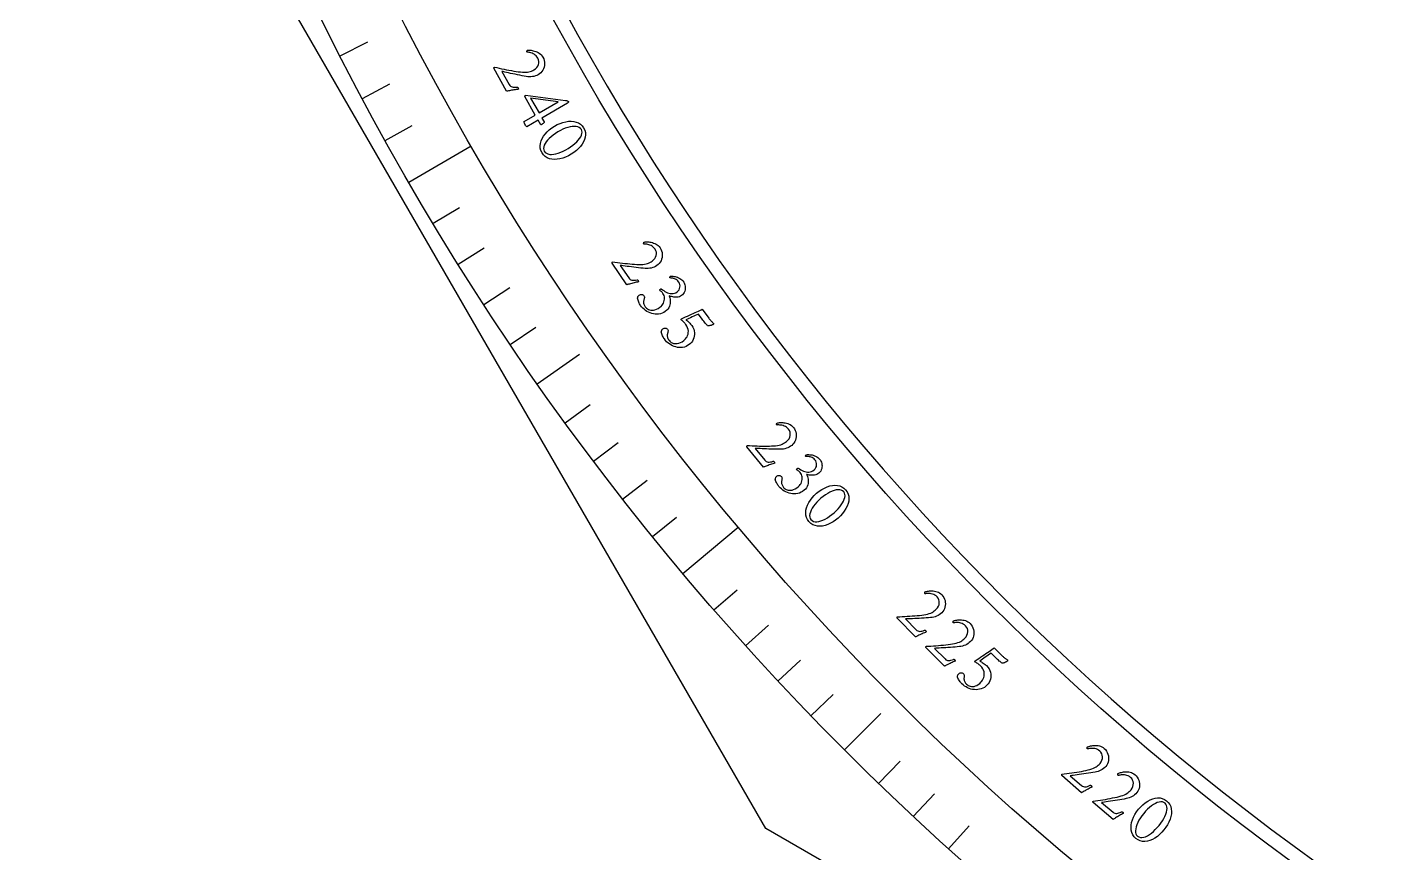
# Model space of a CAD drawing. Header units: millimetres. Extents: x -105 to 105, y -105 to 128.
# Drawn here: x -105 to -52.7, y -77.8 to -46.3 of the extents above; entities that cross this region are included whole.
import ezdxf

# ---------------------------------------------------------------- set-up
doc = ezdxf.new("R2010")
doc.units = ezdxf.units.MM
for name, color, linetype in [('CUT_INNER', 6, 'Continuous'), ('CUT_OUTER', 1, 'Continuous'), ('ENGRAVE', 7, 'Continuous'), ('ENGRAVE_FINE', 8, 'Continuous'), ('TEXT', 5, 'Continuous')]:
    doc.layers.add(name, color=color, linetype=linetype)

msp = doc.modelspace()

# ---------------------------------------------------------------- linework, layer by layer
at = {"layer": 'CUT_INNER'}
msp.add_arc((0, 0), 96.075, 98.085938, 87.539062, dxfattribs=at)
at = {"layer": 'CUT_OUTER'}
msp.add_lwpolyline([(30.8079, 103.6071), (32.4928, 102.4838), (76.8653, 76.8653), (105, 28.1347), (105, -28.1347), (76.8653, -76.8653), (28.1347, -105), (-28.1347, -105), (-76.8653, -76.8653), (-105, -28.1347), (-105, 28.1347), (-76.8653, 76.8653), (-32.6892, 102.3704), (-32.4055, 102.6778), (-32.4029, 102.6804), (-32.3998, 102.6824), (-30.8138, 103.6069)], dxfattribs=at)
at = {"layer": 'ENGRAVE'}
for points in [[(-90.4689, -52.2322), (-88.0883, -50.8578)], [(-85.5723, -59.9184), (-83.9639, -58.7922)], [(-80.0244, -67.1485), (-77.9187, -65.3815)], [(-73.8676, -73.8676), (-72.4792, -72.4792)]]:
    msp.add_lwpolyline(points, dxfattribs=at)
for radius in [104.4645, 101.7156, 96.6105]:
    msp.add_circle((0, 0), radius, dxfattribs=at)
at = {"layer": 'ENGRAVE_FINE'}
for points in [[(-93.0786, -47.4259), (-92.0289, -46.891)], [(-92.2367, -49.0431), (-91.1965, -48.49)], [(-91.3667, -50.6454), (-90.3363, -50.0742)], [(-89.5436, -53.8032), (-88.5337, -53.1964)], [(-88.5909, -55.3578), (-87.5918, -54.7335)], [(-87.6113, -56.8954), (-86.6233, -56.2538)], [(-86.605, -58.4158), (-85.6283, -57.757)], [(-84.5136, -61.4027), (-83.5605, -60.7102)], [(-83.4291, -62.8683), (-82.4882, -62.1593)], [(-82.3191, -64.3148), (-81.3908, -63.5895)], [(-81.1842, -65.7416), (-80.2686, -65.0002)], [(-78.8404, -68.5349), (-77.9512, -67.762)], [(-77.6323, -69.9004), (-76.7568, -69.1121)], [(-76.4005, -71.2446), (-75.5389, -70.4412)], [(-75.1455, -72.5671), (-74.298, -71.7488)], [(-72.5671, -75.1455), (-71.7488, -74.298)], [(-71.2446, -76.4005), (-70.4412, -75.5389)], [(-69.9004, -77.6323), (-69.1121, -76.7568)]]:
    msp.add_lwpolyline(points, dxfattribs=at)
at = {"layer": 'TEXT'}
for points in [[(-86.2918, -48.6969), (-86.3309, -48.7019), (-86.3722, -48.7076), (-86.4158, -48.7142), (-86.4616, -48.7217), (-86.5077, -48.7295), (-86.5519, -48.7371), (-86.5944, -48.7445), (-86.6351, -48.7518), (-86.6716, -48.7583), (-86.7016, -48.7638), (-86.7251, -48.7681), (-86.742, -48.7713), (-87.2268, -47.8989), (-87.226, -47.8933), (-87.2245, -47.8871), (-87.2223, -47.8803), (-87.2193, -47.8729), (-87.2159, -47.8658), (-87.2124, -47.8602), (-87.2088, -47.856), (-87.205, -47.8532), (-87.1158, -47.8737), (-87.0251, -47.894), (-86.9327, -47.9142), (-86.8386, -47.9342), (-86.7443, -47.9535), (-86.651, -47.9716), (-86.5588, -47.9885), (-86.4676, -48.0042), (-86.3791, -48.0182), (-86.2953, -48.0301), (-86.2159, -48.0397), (-86.1411, -48.0473), (-86.067, -48.0517), (-86.0003, -48.0511), (-85.9409, -48.0457), (-85.8888, -48.0353), (-85.8408, -48.0208), (-85.7933, -48.0031), (-85.7463, -47.9822), (-85.6999, -47.958), (-85.6411, -47.9187), (-85.5928, -47.8727), (-85.5551, -47.8198), (-85.5279, -47.7601), (-85.5128, -47.6975), (-85.5115, -47.6358), (-85.524, -47.5749), (-85.5502, -47.5149), (-85.5795, -47.4685), (-85.6125, -47.4282), (-85.6492, -47.3942), (-85.6896, -47.3663), (-85.7313, -47.3435), (-85.7721, -47.3247), (-85.8119, -47.3099), (-85.8507, -47.2992), (-85.8864, -47.2914), (-85.9168, -47.2857), (-85.9419, -47.2821), (-85.9616, -47.2805), (-85.9648, -47.2722), (-85.966, -47.2626), (-85.9652, -47.2516), (-85.9624, -47.2394), (-85.9586, -47.2279), (-85.9548, -47.219), (-85.9509, -47.2129), (-85.9471, -47.2094), (-85.9304, -47.2074), (-85.908, -47.2066), (-85.8796, -47.2069), (-85.8455, -47.2083), (-85.8071, -47.2118), (-85.7663, -47.2182), (-85.7229, -47.2276), (-85.6771, -47.24), (-85.6306, -47.2556), (-85.5849, -47.2749), (-85.5402, -47.2977), (-85.4965, -47.3241), (-85.4551, -47.355), (-85.4178, -47.3912), (-85.3844, -47.4326), (-85.3549, -47.4793), (-85.3263, -47.5396), (-85.3067, -47.6014), (-85.2961, -47.6646), (-85.2944, -47.7294), (-85.3008, -47.7937), (-85.3144, -47.8553), (-85.335, -47.9144), (-85.3628, -47.9708), (-85.3969, -48.0228), (-85.4366, -48.0686), (-85.482, -48.1082), (-85.5329, -48.1415), (-85.5872, -48.169), (-85.6425, -48.1907), (-85.699, -48.2068), (-85.7565, -48.2172), (-85.8148, -48.2225), (-85.8735, -48.2234), (-85.9325, -48.2199), (-85.9919, -48.2119), (-86.0715, -48.1979), (-86.1543, -48.1825), (-86.2402, -48.1656), (-86.3292, -48.1471), (-86.4184, -48.1281), (-86.5049, -48.1093), (-86.5886, -48.0909), (-86.6697, -48.0727), (-86.7454, -48.0556), (-86.8131, -48.0403), (-86.8729, -48.0269), (-86.9247, -48.0153), (-86.6468, -48.5149), (-86.6239, -48.5488), (-86.597, -48.5761), (-86.566, -48.5966), (-86.531, -48.6104), (-86.4911, -48.6187), (-86.4454, -48.6226), (-86.3939, -48.6222), (-86.3366, -48.6175), (-86.3278, -48.6174), (-86.3197, -48.6206), (-86.3122, -48.6272), (-86.3054, -48.637), (-86.3032, -48.6417), (-86.3009, -48.648), (-86.2985, -48.656), (-86.2961, -48.6655), (-86.2939, -48.6753), (-86.2925, -48.6838), (-86.2918, -48.691), (-86.2918, -48.6969)], [(-84.392, -49.1588), (-84.3876, -49.1687), (-84.3858, -49.1782), (-84.3868, -49.1875), (-84.3905, -49.1965), (-84.3959, -49.2047), (-84.4019, -49.2119), (-84.4085, -49.218), (-84.4158, -49.223), (-85.3925, -49.7925), (-85.3067, -49.9394), (-85.305, -49.9467), (-85.3072, -49.9558), (-85.3135, -49.9669), (-85.3238, -49.98), (-85.337, -49.9937), (-85.3522, -50.0069), (-85.3695, -50.0195), (-85.3888, -50.0317), (-85.402, -50.0388), (-85.4139, -50.0439), (-85.4245, -50.0469), (-85.4338, -50.0478), (-85.5346, -49.8753), (-85.9684, -50.1283), (-85.9694, -50.1275), (-85.9724, -50.125), (-85.9774, -50.121), (-85.9844, -50.1154), (-85.9941, -50.1051), (-86.0072, -50.0872), (-86.0236, -50.0617), (-86.0435, -50.0285), (-86.0649, -49.9886), (-86.0773, -49.9585), (-86.0807, -49.938), (-86.0751, -49.9273), (-85.6483, -49.6798), (-86.0508, -48.9792), (-86.05, -48.9708), (-86.0479, -48.9628), (-86.0446, -48.9551), (-86.04, -48.9477), (-86.0348, -48.9411), (-86.0297, -48.9355), (-86.0245, -48.931), (-86.0194, -48.9276), (-84.4978, -49.1231), (-84.4856, -49.1252), (-84.4716, -49.1279), (-84.4557, -49.1313), (-84.438, -49.1353), (-84.4212, -49.1399), (-84.4079, -49.1454), (-84.3982, -49.1517), (-84.392, -49.1588)], [(-84.7795, -49.1758), (-85.8265, -49.0406), (-85.506, -49.5972)], [(-83.8072, -50.1665), (-83.7646, -50.253), (-83.7394, -50.3409), (-83.7317, -50.4302), (-83.7414, -50.5211), (-83.7665, -50.6119), (-83.8047, -50.701), (-83.8562, -50.7884), (-83.9208, -50.8742), (-83.9965, -50.9566), (-84.0811, -51.034), (-84.1744, -51.1064), (-84.2767, -51.1737), (-84.3836, -51.2333), (-84.4911, -51.2825), (-84.5991, -51.3212), (-84.7076, -51.3494), (-84.8142, -51.3662), (-84.9163, -51.3705), (-85.0139, -51.3623), (-85.107, -51.3415), (-85.193, -51.3071), (-85.2692, -51.2579), (-85.3356, -51.1939), (-85.3921, -51.1152), (-85.4336, -51.0303), (-85.4578, -50.9429), (-85.4649, -50.8531), (-85.4547, -50.7608), (-85.4294, -50.6683), (-85.3909, -50.5777), (-85.3392, -50.4891), (-85.2745, -50.4024), (-85.1986, -50.3196), (-85.1137, -50.2423), (-85.0198, -50.1705), (-84.9168, -50.1044), (-84.8091, -50.0461), (-84.7011, -49.9983), (-84.5927, -49.9607), (-84.4839, -49.9335), (-84.3774, -49.9176), (-84.2757, -49.9142), (-84.1787, -49.9232), (-84.0865, -49.9447), (-84.0017, -49.9793), (-83.9269, -50.0277), (-83.8621, -50.0901), (-83.8072, -50.1665)], [(-83.8905, -50.2332), (-83.9259, -50.1875), (-83.9709, -50.1524), (-84.0256, -50.1279), (-84.09, -50.114), (-84.162, -50.1098), (-84.2395, -50.1147), (-84.3226, -50.1284), (-84.4113, -50.1512), (-84.5035, -50.1822), (-84.5971, -50.2208), (-84.6921, -50.267), (-84.7886, -50.3209), (-84.8811, -50.3792), (-84.9667, -50.4402), (-85.0453, -50.5039), (-85.1169, -50.5704), (-85.18, -50.6377), (-85.2328, -50.7038), (-85.2753, -50.7689), (-85.3076, -50.8328), (-85.328, -50.8939), (-85.3348, -50.9507), (-85.3279, -51.0029), (-85.3075, -51.0507), (-85.2694, -51.1004), (-85.2219, -51.1379), (-85.1649, -51.1632), (-85.0985, -51.1764), (-85.0247, -51.1787), (-84.9455, -51.1715), (-84.8609, -51.1547), (-84.7709, -51.1284), (-84.6778, -51.0941), (-84.584, -51.053), (-84.4896, -51.0053), (-84.3944, -50.9509), (-84.3015, -50.8915), (-84.2164, -50.8302), (-84.1391, -50.7671), (-84.0695, -50.702), (-84.0089, -50.6366), (-83.9584, -50.5722), (-83.9179, -50.5088), (-83.8875, -50.4464), (-83.8687, -50.3867), (-83.8629, -50.3313), (-83.8702, -50.2801), (-83.8905, -50.2332)], [(-81.7193, -56.0324), (-81.7577, -56.0408), (-81.7984, -56.0501), (-81.8412, -56.0605), (-81.8862, -56.0719), (-81.9314, -56.0837), (-81.9749, -56.0951), (-82.0165, -56.1062), (-82.0564, -56.117), (-82.0922, -56.1267), (-82.1216, -56.1348), (-82.1447, -56.1411), (-82.1613, -56.1458), (-82.7202, -55.3189), (-82.7199, -55.3133), (-82.719, -55.307), (-82.7173, -55.3), (-82.715, -55.2924), (-82.7123, -55.2851), (-82.7093, -55.2792), (-82.706, -55.2747), (-82.7025, -55.2715), (-82.6119, -55.2842), (-82.5197, -55.2965), (-82.4259, -55.3085), (-82.3304, -55.3203), (-82.2348, -55.3313), (-82.1403, -55.3412), (-82.0469, -55.35), (-81.9547, -55.3577), (-81.8654, -55.3639), (-81.7808, -55.3684), (-81.7009, -55.3712), (-81.6257, -55.3721), (-81.5515, -55.3701), (-81.4851, -55.3637), (-81.4264, -55.3531), (-81.3755, -55.3382), (-81.3288, -55.3196), (-81.283, -55.2978), (-81.2381, -55.2729), (-81.194, -55.2447), (-81.1388, -55.2005), (-81.0948, -55.1504), (-81.0618, -55.0944), (-81.0399, -55.0327), (-81.0303, -54.969), (-81.0344, -54.9074), (-81.0521, -54.8478), (-81.0835, -54.7902), (-81.1167, -54.7466), (-81.1531, -54.7094), (-81.1926, -54.6786), (-81.2353, -54.6544), (-81.2789, -54.6353), (-81.3211, -54.6202), (-81.362, -54.6089), (-81.4017, -54.6016), (-81.4379, -54.597), (-81.4686, -54.5939), (-81.4939, -54.5925), (-81.5137, -54.5926), (-81.5176, -54.5846), (-81.5197, -54.5751), (-81.5198, -54.5642), (-81.5181, -54.5518), (-81.5153, -54.5399), (-81.5123, -54.5308), (-81.509, -54.5243), (-81.5054, -54.5205), (-81.4891, -54.5171), (-81.4667, -54.5143), (-81.4385, -54.5122), (-81.4043, -54.5106), (-81.3658, -54.5107), (-81.3246, -54.5136), (-81.2806, -54.5192), (-81.2339, -54.5275), (-81.1861, -54.539), (-81.139, -54.5542), (-81.0925, -54.5731), (-81.0466, -54.5956), (-81.0027, -54.6227), (-80.9623, -54.6555), (-80.9254, -54.6938), (-80.892, -54.7378), (-80.8583, -54.7954), (-80.8334, -54.8552), (-80.8172, -54.9173), (-80.81, -54.9817), (-80.8107, -55.0463), (-80.8188, -55.1089), (-80.8343, -55.1695), (-80.857, -55.2281), (-80.8865, -55.2829), (-80.9221, -55.332), (-80.9638, -55.3754), (-81.0116, -55.413), (-81.0633, -55.4451), (-81.1166, -55.4716), (-81.1714, -55.4925), (-81.2278, -55.5079), (-81.2854, -55.5183), (-81.3437, -55.5243), (-81.4028, -55.5259), (-81.4627, -55.5231), (-81.5433, -55.5162), (-81.6271, -55.508), (-81.7141, -55.4986), (-81.8044, -55.488), (-81.8949, -55.4768), (-81.9827, -55.4657), (-82.0678, -55.4546), (-82.1501, -55.4435), (-82.227, -55.4331), (-82.2958, -55.4238), (-82.3565, -55.4156), (-82.4091, -55.4086), (-82.0887, -55.8821), (-82.063, -55.9139), (-82.0338, -55.9386), (-82.0011, -55.9564), (-81.965, -55.9671), (-81.9245, -55.9718), (-81.8787, -55.9718), (-81.8274, -55.9669), (-81.7708, -55.9572), (-81.762, -55.9564), (-81.7536, -55.9589), (-81.7456, -55.9647), (-81.738, -55.974), (-81.7354, -55.9784), (-81.7325, -55.9845), (-81.7295, -55.9922), (-81.7262, -56.0015), (-81.7232, -56.0111), (-81.7211, -56.0194), (-81.7197, -56.0265), (-81.7193, -56.0324)], [(-79.993, -56.0435), (-79.9738, -56.0755), (-79.958, -56.1119), (-79.9455, -56.1529), (-79.9362, -56.1985), (-79.9315, -56.2465), (-79.9326, -56.2948), (-79.9395, -56.3435), (-79.9523, -56.3925), (-79.9719, -56.4398), (-79.9996, -56.4833), (-80.0354, -56.5229), (-80.0794, -56.5587), (-80.1174, -56.5821), (-80.1572, -56.5999), (-80.1988, -56.612), (-80.2421, -56.6184), (-80.2859, -56.6203), (-80.3289, -56.6189), (-80.371, -56.6143), (-80.4123, -56.6063), (-80.4515, -56.5965), (-80.4874, -56.5864), (-80.5199, -56.5759), (-80.549, -56.565), (-80.5322, -56.6041), (-80.5189, -56.6474), (-80.5093, -56.6952), (-80.5034, -56.7473), (-80.5024, -56.8017), (-80.5078, -56.8563), (-80.5194, -56.9113), (-80.5374, -56.9664), (-80.5631, -57.0199), (-80.5978, -57.0697), (-80.6417, -57.1159), (-80.6946, -57.1585), (-80.7554, -57.1967), (-80.8179, -57.2265), (-80.8821, -57.2477), (-80.9481, -57.2605), (-81.0146, -57.2656), (-81.0805, -57.264), (-81.1457, -57.2555), (-81.2104, -57.2402), (-81.2736, -57.2188), (-81.3346, -57.192), (-81.3933, -57.1596), (-81.4498, -57.1219), (-81.5031, -57.0794), (-81.5522, -57.0332), (-81.5973, -56.9832), (-81.6382, -56.9293), (-81.6544, -56.9043), (-81.671, -56.8752), (-81.6879, -56.8421), (-81.7051, -56.805), (-81.7209, -56.766), (-81.7336, -56.7273), (-81.7431, -56.6889), (-81.7496, -56.6508), (-81.7485, -56.642), (-81.7459, -56.6303), (-81.7417, -56.6157), (-81.7359, -56.5983), (-81.7284, -56.5805), (-81.7188, -56.5649), (-81.7073, -56.5516), (-81.6938, -56.5404), (-81.6684, -56.5256), (-81.6427, -56.5163), (-81.6168, -56.5123), (-81.5908, -56.5139), (-81.5662, -56.52), (-81.5448, -56.5299), (-81.5266, -56.5436), (-81.5116, -56.5611), (-81.498, -56.5856), (-81.4909, -56.6108), (-81.4902, -56.6367), (-81.496, -56.6632), (-81.5045, -56.6899), (-81.5117, -56.7159), (-81.5178, -56.7413), (-81.5228, -56.7662), (-81.526, -56.7948), (-81.5255, -56.8233), (-81.5212, -56.8517), (-81.5133, -56.88), (-81.5027, -56.9075), (-81.4905, -56.9338), (-81.4768, -56.9587), (-81.4615, -56.9823), (-81.4373, -57.0123), (-81.4086, -57.0393), (-81.3754, -57.0635), (-81.3378, -57.0847), (-81.2959, -57.1011), (-81.2502, -57.111), (-81.2006, -57.1143), (-81.147, -57.1109), (-81.0901, -57.0992), (-81.0302, -57.0773), (-80.9674, -57.0451), (-80.9017, -57.0029), (-80.857, -56.9673), (-80.819, -56.9284), (-80.7876, -56.8862), (-80.7628, -56.8405), (-80.7443, -56.7929), (-80.7318, -56.7448), (-80.7252, -56.6963), (-80.7246, -56.6472), (-80.7299, -56.5993), (-80.7414, -56.5541), (-80.7591, -56.5116), (-80.7828, -56.4719), (-80.797, -56.4532), (-80.8128, -56.4353), (-80.8302, -56.4184), (-80.8493, -56.4024), (-80.8679, -56.3876), (-80.884, -56.3744), (-80.8976, -56.3629), (-80.9088, -56.3529), (-80.9031, -56.3396), (-80.8952, -56.3274), (-80.8852, -56.3165), (-80.873, -56.3066), (-80.865, -56.3015), (-80.8577, -56.2978), (-80.8513, -56.2955), (-80.8456, -56.2947), (-80.8012, -56.3323), (-80.755, -56.3669), (-80.7068, -56.3983), (-80.6568, -56.4266), (-80.6057, -56.4502), (-80.5542, -56.4675), (-80.5025, -56.4785), (-80.4503, -56.4833), (-80.3983, -56.4802), (-80.3467, -56.4679), (-80.2956, -56.4464), (-80.2449, -56.4155), (-80.2029, -56.3799), (-80.1703, -56.3391), (-80.1473, -56.2929), (-80.1339, -56.2416), (-80.1306, -56.188), (-80.1382, -56.1356), (-80.1568, -56.0841), (-80.1863, -56.0336), (-80.2134, -55.9995), (-80.2432, -55.9707), (-80.2757, -55.9474), (-80.3109, -55.9294), (-80.3466, -55.9157), (-80.3807, -55.905), (-80.413, -55.8973), (-80.4438, -55.8927), (-80.471, -55.8896), (-80.4931, -55.8867), (-80.5099, -55.8838), (-80.5215, -55.8811), (-80.5237, -55.8756), (-80.5239, -55.8687), (-80.5219, -55.8602), (-80.5179, -55.8503), (-80.5123, -55.8403), (-80.5059, -55.8314), (-80.4987, -55.8238), (-80.4907, -55.8173), (-80.4499, -55.8174), (-80.4077, -55.8203), (-80.3643, -55.8261), (-80.3196, -55.8347), (-80.2745, -55.8465), (-80.2299, -55.862), (-80.1859, -55.8811), (-80.1425, -55.904), (-80.1008, -55.9312), (-80.0619, -55.9635), (-80.026, -56.001), (-79.993, -56.0435)], [(-79.6869, -57.6932), (-79.643, -57.7619), (-79.6104, -57.8311), (-79.5893, -57.9007), (-79.5796, -57.9708), (-79.5796, -58.0398), (-79.5876, -58.1063), (-79.6034, -58.1703), (-79.6273, -58.2318), (-79.6578, -58.2891), (-79.6938, -58.3404), (-79.7353, -58.3858), (-79.7823, -58.4252), (-79.8425, -58.4643), (-79.9045, -58.4951), (-79.9684, -58.5173), (-80.0341, -58.5311), (-80.1005, -58.5373), (-80.1664, -58.5367), (-80.2318, -58.5293), (-80.2967, -58.515), (-80.3603, -58.4946), (-80.4217, -58.4687), (-80.4809, -58.4373), (-80.538, -58.4004), (-80.5919, -58.3589), (-80.6418, -58.3134), (-80.6876, -58.2641), (-80.7294, -58.2109), (-80.746, -58.1861), (-80.763, -58.1573), (-80.7804, -58.1245), (-80.7982, -58.0876), (-80.8147, -58.0489), (-80.8279, -58.0104), (-80.8381, -57.9722), (-80.8451, -57.9342), (-80.8442, -57.9254), (-80.8418, -57.9136), (-80.8378, -57.899), (-80.8323, -57.8814), (-80.825, -57.8635), (-80.8158, -57.8478), (-80.8045, -57.8343), (-80.7911, -57.8229), (-80.7659, -57.8077), (-80.7404, -57.798), (-80.7146, -57.7936), (-80.6885, -57.7948), (-80.6638, -57.8005), (-80.6423, -57.8101), (-80.6239, -57.8235), (-80.6086, -57.8407), (-80.5946, -57.865), (-80.5871, -57.8901), (-80.5861, -57.916), (-80.5914, -57.9426), (-80.5995, -57.9694), (-80.6063, -57.9955), (-80.612, -58.021), (-80.6166, -58.046), (-80.6193, -58.0747), (-80.6184, -58.1031), (-80.6137, -58.1315), (-80.6053, -58.1596), (-80.5942, -58.187), (-80.5816, -58.213), (-80.5675, -58.2377), (-80.5518, -58.2611), (-80.5272, -58.2907), (-80.498, -58.3173), (-80.4645, -58.3409), (-80.4265, -58.3615), (-80.3844, -58.3773), (-80.3386, -58.3864), (-80.2889, -58.3889), (-80.2354, -58.3847), (-80.1787, -58.3721), (-80.1191, -58.3492), (-80.0569, -58.3161), (-79.9918, -58.2728), (-79.9563, -58.2434), (-79.9234, -58.2089), (-79.8931, -58.1693), (-79.8654, -58.1246), (-79.8425, -58.0756), (-79.8265, -58.0233), (-79.8174, -57.9678), (-79.8152, -57.9089), (-79.8225, -57.8475), (-79.8416, -57.7844), (-79.8725, -57.7195), (-79.9153, -57.6528), (-79.9309, -57.6327), (-79.9501, -57.6103), (-79.973, -57.5855), (-79.9996, -57.5585), (-80.0266, -57.5327), (-80.0509, -57.5116), (-80.0724, -57.4954), (-80.0912, -57.4839), (-80.093, -57.4799), (-80.0934, -57.4751), (-80.0923, -57.4695), (-80.0898, -57.4631), (-80.0862, -57.4566), (-80.082, -57.4507), (-80.077, -57.4455), (-80.0714, -57.4409), (-79.9964, -57.4069), (-79.9215, -57.3728), (-79.8465, -57.3388), (-79.7715, -57.3047), (-79.6979, -57.2712), (-79.6268, -57.2388), (-79.5583, -57.2075), (-79.4923, -57.1774), (-79.4307, -57.1491), (-79.3753, -57.1232), (-79.3261, -57.0997), (-79.283, -57.0787), (-79.0384, -57.4169), (-79.021, -57.4403), (-79.0027, -57.4635), (-78.9836, -57.4866), (-78.9637, -57.5096), (-78.9441, -57.5313), (-78.9258, -57.551), (-78.9089, -57.5684), (-78.8933, -57.5837), (-78.8802, -57.5962), (-78.8709, -57.6051), (-78.8653, -57.6104), (-78.8634, -57.6122), (-78.8627, -57.6203), (-78.862, -57.6278), (-78.8614, -57.6346), (-78.8608, -57.6407), (-78.8608, -57.6463), (-78.8622, -57.6512), (-78.8649, -57.6556), (-78.869, -57.6593), (-78.8743, -57.6624), (-78.8832, -57.6666), (-78.8957, -57.6718), (-78.9117, -57.678), (-78.9302, -57.6846), (-78.9501, -57.6908), (-78.9714, -57.6967), (-78.9941, -57.7022), (-79.0171, -57.7068), (-79.0395, -57.7097), (-79.0612, -57.7111), (-79.0823, -57.7109), (-79.1026, -57.688), (-79.1247, -57.6627), (-79.1484, -57.6351), (-79.1739, -57.6051), (-79.2009, -57.5722), (-79.2295, -57.536), (-79.2597, -57.4964), (-79.2913, -57.4534), (-79.4309, -57.2603), (-79.4911, -57.2877), (-79.5517, -57.3155), (-79.6126, -57.3438), (-79.6739, -57.3726), (-79.7347, -57.401), (-79.7943, -57.4283), (-79.8527, -57.4545), (-79.9099, -57.4796), (-79.8823, -57.4985), (-79.8528, -57.5217), (-79.8214, -57.5491), (-79.7881, -57.5808), (-79.756, -57.6131), (-79.7285, -57.6426), (-79.7054, -57.6693), (-79.6869, -57.6932)], [(-76.5247, -62.9415), (-76.5623, -62.9532), (-76.602, -62.966), (-76.6438, -62.9801), (-76.6876, -62.9954), (-76.7316, -63.0111), (-76.7739, -63.0263), (-76.8145, -63.0409), (-76.8533, -63.0551), (-76.8881, -63.068), (-76.9167, -63.0785), (-76.9391, -63.0869), (-76.9552, -63.0929), (-77.5841, -62.318), (-77.5843, -62.3123), (-77.5839, -62.3059), (-77.5828, -62.2988), (-77.5812, -62.291), (-77.5791, -62.2835), (-77.5766, -62.2774), (-77.5738, -62.2726), (-77.5705, -62.2692), (-77.4792, -62.2739), (-77.3863, -62.2781), (-77.2918, -62.2819), (-77.1957, -62.2853), (-77.0994, -62.288), (-77.0044, -62.2896), (-76.9106, -62.2902), (-76.8181, -62.2899), (-76.7286, -62.2883), (-76.6439, -62.2854), (-76.5641, -62.2812), (-76.4891, -62.2756), (-76.4154, -62.267), (-76.3497, -62.2549), (-76.2922, -62.2392), (-76.2428, -62.22), (-76.1979, -62.1974), (-76.1542, -62.1717), (-76.1116, -62.1429), (-76.0701, -62.111), (-76.019, -62.0622), (-75.9795, -62.0084), (-75.9515, -61.9498), (-75.9351, -61.8863), (-75.9311, -61.8221), (-75.9405, -61.761), (-75.9634, -61.7032), (-75.9996, -61.6486), (-76.0366, -61.608), (-76.0761, -61.5741), (-76.1181, -61.547), (-76.1627, -61.5265), (-76.2078, -61.5113), (-76.2512, -61.4999), (-76.2929, -61.4923), (-76.3331, -61.4884), (-76.3696, -61.487), (-76.4005, -61.4867), (-76.4258, -61.4874), (-76.4455, -61.4893), (-76.4501, -61.4816), (-76.4529, -61.4724), (-76.454, -61.4615), (-76.4534, -61.4489), (-76.4516, -61.4369), (-76.4494, -61.4275), (-76.4467, -61.4208), (-76.4435, -61.4167), (-76.4275, -61.4119), (-76.4055, -61.4072), (-76.3775, -61.4025), (-76.3436, -61.398), (-76.3053, -61.3948), (-76.2639, -61.394), (-76.2196, -61.3958), (-76.1724, -61.4), (-76.1238, -61.4073), (-76.0755, -61.4183), (-76.0275, -61.4331), (-75.9798, -61.4515), (-75.9338, -61.4747), (-75.8907, -61.5038), (-75.8506, -61.5388), (-75.8135, -61.5797), (-75.7749, -61.6341), (-75.7448, -61.6915), (-75.7234, -61.752), (-75.7105, -61.8155), (-75.7056, -61.8799), (-75.7082, -61.943), (-75.7183, -62.0047), (-75.7359, -62.0651), (-75.7605, -62.1222), (-75.7916, -62.1742), (-75.8294, -62.2211), (-75.8738, -62.2628), (-75.9225, -62.2992), (-75.9732, -62.3303), (-76.026, -62.3559), (-76.0809, -62.3761), (-76.1373, -62.3915), (-76.1949, -62.4025), (-76.2537, -62.4093), (-76.3136, -62.4118), (-76.3944, -62.4119), (-76.4786, -62.411), (-76.5662, -62.4093), (-76.657, -62.4066), (-76.7482, -62.4033), (-76.8366, -62.3999), (-76.9223, -62.3962), (-77.0052, -62.3924), (-77.0828, -62.3887), (-77.1521, -62.3854), (-77.2133, -62.3826), (-77.2663, -62.3802), (-76.9059, -62.8239), (-76.8775, -62.8534), (-76.8462, -62.8755), (-76.8122, -62.8903), (-76.7753, -62.8978), (-76.7345, -62.899), (-76.6888, -62.895), (-76.6382, -62.8857), (-76.5826, -62.8711), (-76.574, -62.8695), (-76.5654, -62.8712), (-76.5569, -62.8764), (-76.5485, -62.8849), (-76.5455, -62.8891), (-76.5421, -62.8949), (-76.5384, -62.9023), (-76.5343, -62.9114), (-76.5305, -62.9206), (-76.5277, -62.9287), (-76.5257, -62.9357), (-76.5247, -62.9415)], [(-74.8041, -62.8021), (-74.7822, -62.8323), (-74.7633, -62.8672), (-74.7472, -62.907), (-74.734, -62.9515), (-74.7252, -62.9989), (-74.7221, -63.0472), (-74.7247, -63.0963), (-74.7331, -63.1462), (-74.7485, -63.195), (-74.7724, -63.2408), (-74.8046, -63.2834), (-74.8452, -63.3229), (-74.8811, -63.3495), (-74.9192, -63.3707), (-74.9596, -63.3863), (-75.0022, -63.3965), (-75.0456, -63.4022), (-75.0886, -63.4046), (-75.1309, -63.4036), (-75.1728, -63.3993), (-75.2127, -63.393), (-75.2493, -63.386), (-75.2825, -63.3784), (-75.3125, -63.3701), (-75.2923, -63.4075), (-75.2754, -63.4496), (-75.2617, -63.4963), (-75.2512, -63.5477), (-75.2455, -63.6018), (-75.246, -63.6567), (-75.2529, -63.7124), (-75.266, -63.7689), (-75.2869, -63.8244), (-75.3172, -63.8771), (-75.3568, -63.927), (-75.4059, -63.974), (-75.4631, -64.0174), (-75.5227, -64.0524), (-75.5849, -64.0792), (-75.6494, -64.0977), (-75.7153, -64.1086), (-75.781, -64.1127), (-75.8468, -64.1099), (-75.9126, -64.1004), (-75.9774, -64.0846), (-76.0405, -64.0631), (-76.1018, -64.036), (-76.1614, -64.0033), (-76.2181, -63.9657), (-76.2711, -63.9239), (-76.3204, -63.878), (-76.3658, -63.8279), (-76.3841, -63.8044), (-76.4032, -63.7769), (-76.4229, -63.7454), (-76.4433, -63.7099), (-76.4624, -63.6724), (-76.4785, -63.635), (-76.4913, -63.5975), (-76.501, -63.5602), (-76.5008, -63.5513), (-76.4992, -63.5394), (-76.4963, -63.5245), (-76.492, -63.5067), (-76.4861, -63.4883), (-76.4779, -63.4719), (-76.4676, -63.4576), (-76.4551, -63.4454), (-76.4311, -63.4284), (-76.4063, -63.4168), (-76.3809, -63.4107), (-76.3548, -63.4099), (-76.3298, -63.4139), (-76.3076, -63.4219), (-76.2883, -63.434), (-76.2718, -63.4501), (-76.2561, -63.4733), (-76.2469, -63.4978), (-76.2439, -63.5235), (-76.2474, -63.5505), (-76.2535, -63.5777), (-76.2585, -63.6043), (-76.2623, -63.6302), (-76.2651, -63.6554), (-76.2658, -63.6842), (-76.2628, -63.7125), (-76.2561, -63.7404), (-76.2457, -63.7679), (-76.2327, -63.7944), (-76.2183, -63.8195), (-76.2024, -63.8431), (-76.1852, -63.8653), (-76.1584, -63.8931), (-76.1275, -63.9175), (-76.0923, -63.9387), (-76.053, -63.9565), (-76.0099, -63.9693), (-75.9635, -63.9751), (-75.9137, -63.974), (-75.8607, -63.966), (-75.805, -63.9494), (-75.7473, -63.9223), (-75.6875, -63.8848), (-75.6257, -63.837), (-75.5843, -63.7977), (-75.5498, -63.7556), (-75.5222, -63.7108), (-75.5015, -63.6631), (-75.4872, -63.6141), (-75.479, -63.5651), (-75.4766, -63.5162), (-75.4803, -63.4672), (-75.4898, -63.42), (-75.5052, -63.3759), (-75.5264, -63.3352), (-75.5536, -63.2977), (-75.5693, -63.2803), (-75.5866, -63.2639), (-75.6055, -63.2485), (-75.6258, -63.2342), (-75.6456, -63.2211), (-75.6628, -63.2094), (-75.6774, -63.1991), (-75.6894, -63.1902), (-75.6849, -63.1764), (-75.6781, -63.1636), (-75.6691, -63.1518), (-75.6578, -63.1409), (-75.6503, -63.1351), (-75.6434, -63.1308), (-75.6371, -63.1279), (-75.6315, -63.1266), (-75.5841, -63.1603), (-75.535, -63.1906), (-75.4843, -63.2177), (-75.432, -63.2416), (-75.379, -63.2606), (-75.3262, -63.2734), (-75.2737, -63.2799), (-75.2214, -63.28), (-75.1698, -63.2725), (-75.1195, -63.2557), (-75.0704, -63.2298), (-75.0226, -63.1946), (-74.9838, -63.1555), (-74.955, -63.112), (-74.9361, -63.064), (-74.9272, -63.0117), (-74.9286, -62.9581), (-74.9408, -62.9065), (-74.9637, -62.8568), (-74.9975, -62.8091), (-75.0275, -62.7774), (-75.0597, -62.7514), (-75.0941, -62.7309), (-75.1307, -62.7161), (-75.1675, -62.7056), (-75.2023, -62.6979), (-75.2353, -62.6931), (-75.2663, -62.6911), (-75.2937, -62.6904), (-75.3159, -62.6894), (-75.3329, -62.6881), (-75.3447, -62.6864), (-75.3474, -62.6811), (-75.3482, -62.6742), (-75.347, -62.6656), (-75.3438, -62.6554), (-75.3391, -62.6449), (-75.3336, -62.6355), (-75.327, -62.6273), (-75.3196, -62.6202), (-75.2789, -62.6167), (-75.2367, -62.6159), (-75.1929, -62.6179), (-75.1476, -62.6225), (-75.1017, -62.6303), (-75.0559, -62.6419), (-75.0104, -62.6572), (-74.9652, -62.6761), (-74.9212, -62.6996), (-74.8797, -62.7284), (-74.8407, -62.7626), (-74.8041, -62.8021)], [(-73.8227, -63.9573), (-73.7657, -64.0351), (-73.7256, -64.1173), (-73.7025, -64.2039), (-73.6963, -64.2951), (-73.7052, -64.3889), (-73.7274, -64.4833), (-73.7629, -64.5783), (-73.8117, -64.674), (-73.8719, -64.7683), (-73.9417, -64.8592), (-74.0211, -64.9467), (-74.1101, -65.0308), (-74.2051, -65.108), (-74.3023, -65.1751), (-74.402, -65.232), (-74.504, -65.2786), (-74.606, -65.3137), (-74.7058, -65.3356), (-74.8034, -65.3445), (-74.8987, -65.3402), (-74.9894, -65.3213), (-75.0729, -65.2861), (-75.1494, -65.2346), (-75.2188, -65.1668), (-75.2743, -65.0904), (-75.3134, -65.0086), (-75.3359, -64.9213), (-75.3419, -64.8287), (-75.333, -64.7332), (-75.3109, -64.6373), (-75.2754, -64.5411), (-75.2267, -64.4445), (-75.1664, -64.3497), (-75.0962, -64.2588), (-75.0161, -64.1719), (-74.9262, -64.0888), (-74.8302, -64.0128), (-74.7322, -63.9469), (-74.6319, -63.8911), (-74.5296, -63.8454), (-74.4274, -63.8113), (-74.3278, -63.7902), (-74.2308, -63.7823), (-74.1362, -63.7874), (-74.0467, -63.8067), (-73.9646, -63.8415), (-73.89, -63.8916), (-73.8227, -63.9573)], [(-73.8931, -64.0375), (-73.9359, -63.9986), (-73.9863, -63.9719), (-74.0444, -63.9572), (-74.1103, -63.9547), (-74.1819, -63.9631), (-74.2574, -63.9813), (-74.3369, -64.0093), (-74.4202, -64.0471), (-74.5056, -64.0937), (-74.5911, -64.1479), (-74.6767, -64.21), (-74.7624, -64.2798), (-74.8433, -64.3533), (-74.917, -64.4282), (-74.9833, -64.5046), (-75.0424, -64.5825), (-75.0928, -64.6597), (-75.1333, -64.734), (-75.1639, -64.8055), (-75.1846, -64.874), (-75.1941, -64.9378), (-75.1909, -64.9948), (-75.175, -65.0451), (-75.1466, -65.0887), (-75.1005, -65.1309), (-75.0472, -65.1596), (-74.9867, -65.1746), (-74.919, -65.1761), (-74.8459, -65.1656), (-74.7692, -65.1447), (-74.6888, -65.1135), (-74.6047, -65.072), (-74.519, -65.022), (-74.4338, -64.9652), (-74.349, -64.9019), (-74.2647, -64.8318), (-74.1836, -64.7572), (-74.1104, -64.682), (-74.0452, -64.6064), (-73.988, -64.5303), (-73.9397, -64.4553), (-73.9011, -64.3831), (-73.8723, -64.3136), (-73.8532, -64.2469), (-73.845, -64.1849), (-73.8489, -64.1293), (-73.865, -64.0802), (-73.8931, -64.0375)], [(-70.7478, -69.3716), (-70.7843, -69.3865), (-70.8227, -69.4027), (-70.863, -69.4204), (-70.9054, -69.4395), (-70.9479, -69.4589), (-70.9887, -69.4777), (-71.0278, -69.4959), (-71.0652, -69.5134), (-71.0988, -69.5292), (-71.1263, -69.5422), (-71.1479, -69.5525), (-71.1634, -69.5599), (-71.8575, -68.8427), (-71.8582, -68.8371), (-71.8583, -68.8307), (-71.8579, -68.8236), (-71.857, -68.8157), (-71.8555, -68.808), (-71.8536, -68.8017), (-71.8512, -68.7967), (-71.8482, -68.793), (-71.7568, -68.7897), (-71.6639, -68.7858), (-71.5694, -68.7814), (-71.4734, -68.7764), (-71.3773, -68.7706), (-71.2825, -68.7639), (-71.189, -68.7564), (-71.0968, -68.748), (-71.0078, -68.7386), (-70.9237, -68.7283), (-70.8446, -68.7172), (-70.7704, -68.7051), (-70.6977, -68.6901), (-70.6333, -68.6723), (-70.5774, -68.6517), (-70.5298, -68.6282), (-70.4871, -68.6018), (-70.4458, -68.5724), (-70.4059, -68.54), (-70.3673, -68.5046), (-70.3207, -68.4515), (-70.286, -68.3945), (-70.2632, -68.3337), (-70.2524, -68.269), (-70.254, -68.2046), (-70.2687, -68.1447), (-70.2965, -68.0891), (-70.3374, -68.0379), (-70.3777, -68.0006), (-70.42, -67.9703), (-70.4643, -67.9469), (-70.5105, -67.9304), (-70.5567, -67.9192), (-70.601, -67.9116), (-70.6432, -67.9076), (-70.6835, -67.9073), (-70.72, -67.9091), (-70.7508, -67.9114), (-70.776, -67.9144), (-70.7954, -67.9179), (-70.8007, -67.9107), (-70.8043, -67.9018), (-70.8064, -67.891), (-70.8068, -67.8785), (-70.8061, -67.8663), (-70.8047, -67.8568), (-70.8026, -67.8499), (-70.7998, -67.8455), (-70.7843, -67.8393), (-70.7628, -67.8327), (-70.7353, -67.8256), (-70.7019, -67.8182), (-70.664, -67.8116), (-70.6229, -67.8072), (-70.5786, -67.8051), (-70.5312, -67.8052), (-70.4821, -67.8083), (-70.4331, -67.815), (-70.384, -67.8255), (-70.3349, -67.8397), (-70.2869, -67.8588), (-70.2415, -67.8841), (-70.1985, -67.9155), (-70.158, -67.953), (-70.1147, -68.0038), (-70.0798, -68.0584), (-70.0532, -68.1167), (-70.0348, -68.1789), (-70.0244, -68.2426), (-70.0215, -68.3057), (-70.0261, -68.368), (-70.0384, -68.4297), (-70.0579, -68.4888), (-70.0844, -68.5433), (-70.1179, -68.5933), (-70.1585, -68.6387), (-70.2038, -68.6792), (-70.2517, -68.7146), (-70.302, -68.7447), (-70.3549, -68.7696), (-70.4098, -68.7899), (-70.4663, -68.8059), (-70.5242, -68.8178), (-70.5836, -68.8255), (-70.6642, -68.8326), (-70.7481, -68.8391), (-70.8355, -68.845), (-70.9262, -68.8502), (-71.0173, -68.8549), (-71.1057, -68.8592), (-71.1914, -68.863), (-71.2744, -68.8664), (-71.3519, -68.8695), (-71.4213, -68.8723), (-71.4825, -68.8748), (-71.5355, -68.877), (-71.1378, -69.2876), (-71.1069, -69.3145), (-71.0738, -69.3338), (-71.0386, -69.3456), (-71.0012, -69.3499), (-70.9605, -69.3475), (-70.9153, -69.3395), (-70.8657, -69.3258), (-70.8116, -69.3065), (-70.8031, -69.3041), (-70.7945, -69.3051), (-70.7855, -69.3095), (-70.7764, -69.3173), (-70.7731, -69.3212), (-70.7692, -69.3267), (-70.7649, -69.3337), (-70.76, -69.3424), (-70.7554, -69.3512), (-70.7519, -69.3591), (-70.7493, -69.3658), (-70.7478, -69.3716)], [(-69.644, -70.4797), (-69.6802, -70.4952), (-69.7183, -70.512), (-69.7584, -70.5303), (-69.8004, -70.5501), (-69.8426, -70.5702), (-69.8831, -70.5896), (-69.9219, -70.6084), (-69.9591, -70.6265), (-69.9924, -70.6429), (-70.0197, -70.6563), (-70.0411, -70.6669), (-70.0566, -70.6746), (-70.7618, -69.9684), (-70.7626, -69.9628), (-70.7629, -69.9564), (-70.7626, -69.9493), (-70.7618, -69.9414), (-70.7604, -69.9337), (-70.7586, -69.9273), (-70.7562, -69.9223), (-70.7534, -69.9185), (-70.662, -69.9138), (-70.5692, -69.9085), (-70.4748, -69.9025), (-70.3788, -69.896), (-70.2828, -69.8887), (-70.1881, -69.8806), (-70.0948, -69.8716), (-70.0028, -69.8617), (-69.9139, -69.8509), (-69.83, -69.8393), (-69.7511, -69.8269), (-69.6771, -69.8136), (-69.6046, -69.7976), (-69.5405, -69.7787), (-69.4849, -69.7572), (-69.4377, -69.733), (-69.3954, -69.7059), (-69.3546, -69.6759), (-69.3152, -69.6428), (-69.2772, -69.6069), (-69.2314, -69.553), (-69.1976, -69.4955), (-69.1758, -69.4343), (-69.166, -69.3695), (-69.1686, -69.3051), (-69.1843, -69.2454), (-69.213, -69.1902), (-69.2547, -69.1397), (-69.2956, -69.1031), (-69.3383, -69.0734), (-69.3829, -69.0507), (-69.4294, -69.035), (-69.4758, -69.0245), (-69.5202, -69.0176), (-69.5625, -69.0143), (-69.6028, -69.0146), (-69.6392, -69.0169), (-69.67, -69.0198), (-69.6951, -69.0231), (-69.7145, -69.027), (-69.7199, -69.0199), (-69.7237, -69.011), (-69.7259, -69.0002), (-69.7265, -68.9877), (-69.726, -68.9756), (-69.7248, -68.966), (-69.7228, -68.959), (-69.72, -68.9546), (-69.7046, -68.9482), (-69.6832, -68.9412), (-69.6559, -68.9338), (-69.6226, -68.9258), (-69.5848, -68.9186), (-69.5437, -68.9136), (-69.4995, -68.9108), (-69.4521, -68.9101), (-69.403, -68.9124), (-69.3538, -68.9184), (-69.3046, -68.9281), (-69.2552, -68.9415), (-69.207, -68.9599), (-69.1612, -68.9844), (-69.1177, -69.0151), (-69.0766, -69.052), (-69.0326, -69.1021), (-68.9968, -69.1561), (-68.9692, -69.2141), (-68.9499, -69.2759), (-68.9384, -69.3395), (-68.9345, -69.4025), (-68.9382, -69.4649), (-68.9495, -69.5268), (-68.968, -69.5861), (-68.9937, -69.6411), (-69.0264, -69.6916), (-69.0663, -69.7376), (-69.111, -69.7789), (-69.1582, -69.815), (-69.2081, -69.8459), (-69.2606, -69.8716), (-69.3152, -69.8927), (-69.3714, -69.9097), (-69.4291, -69.9224), (-69.4884, -69.9311), (-69.5688, -69.9395), (-69.6527, -69.9473), (-69.7399, -69.9546), (-69.8306, -69.9612), (-69.9216, -69.9674), (-70.0099, -69.973), (-70.0955, -69.9782), (-70.1784, -69.9829), (-70.2559, -69.9872), (-70.3252, -69.9911), (-70.3864, -69.9945), (-70.4393, -69.9976), (-70.0352, -70.4019), (-70.0039, -70.4283), (-69.9705, -70.4471), (-69.9351, -70.4583), (-69.8977, -70.462), (-69.857, -70.459), (-69.812, -70.4503), (-69.7626, -70.4358), (-69.7088, -70.4156), (-69.7003, -70.4131), (-69.6916, -70.414), (-69.6827, -70.4182), (-69.6734, -70.4258), (-69.67, -70.4297), (-69.6661, -70.4352), (-69.6616, -70.4421), (-69.6566, -70.4507), (-69.6519, -70.4595), (-69.6482, -70.4673), (-69.6456, -70.474), (-69.644, -70.4797)], [(-68.458, -70.6542), (-68.4028, -70.7142), (-68.3587, -70.7767), (-68.3258, -70.8416), (-68.3041, -70.9089), (-68.2921, -70.9769), (-68.2884, -71.0438), (-68.2929, -71.1096), (-68.3057, -71.1743), (-68.3258, -71.236), (-68.3524, -71.2927), (-68.3854, -71.3446), (-68.4248, -71.3916), (-68.4773, -71.4406), (-68.533, -71.4817), (-68.592, -71.5147), (-68.6544, -71.5397), (-68.7187, -71.5573), (-68.7837, -71.5682), (-68.8494, -71.5722), (-68.9158, -71.5694), (-68.982, -71.5604), (-69.0469, -71.5455), (-69.1107, -71.5249), (-69.1733, -71.4985), (-69.2336, -71.4669), (-69.2906, -71.4308), (-69.3443, -71.3902), (-69.3947, -71.3451), (-69.4154, -71.3236), (-69.4371, -71.2981), (-69.46, -71.2688), (-69.4839, -71.2356), (-69.5068, -71.2003), (-69.5266, -71.1647), (-69.5432, -71.1288), (-69.5567, -71.0926), (-69.5574, -71.0838), (-69.557, -71.0718), (-69.5557, -71.0567), (-69.5533, -71.0385), (-69.5492, -71.0196), (-69.5428, -71.0025), (-69.534, -70.9872), (-69.5229, -70.9737), (-69.5007, -70.9544), (-69.4773, -70.9403), (-69.4526, -70.9316), (-69.4267, -70.9281), (-69.4014, -70.9295), (-69.3785, -70.9352), (-69.3581, -70.9452), (-69.34, -70.9595), (-69.3221, -70.981), (-69.3103, -71.0044), (-69.3048, -71.0297), (-69.3054, -71.0569), (-69.3087, -71.0846), (-69.3109, -71.1116), (-69.3121, -71.1377), (-69.3122, -71.1631), (-69.31, -71.1918), (-69.3041, -71.2197), (-69.2945, -71.2467), (-69.2814, -71.273), (-69.2657, -71.298), (-69.2488, -71.3215), (-69.2306, -71.3434), (-69.2111, -71.3637), (-69.1817, -71.3885), (-69.1484, -71.4097), (-69.1113, -71.4271), (-69.0703, -71.4408), (-69.0261, -71.449), (-68.9793, -71.4501), (-68.93, -71.4439), (-68.8781, -71.4305), (-68.8244, -71.4082), (-68.7697, -71.3753), (-68.7141, -71.3319), (-68.6576, -71.278), (-68.6277, -71.2429), (-68.6013, -71.2032), (-68.5784, -71.1589), (-68.5589, -71.11), (-68.5448, -71.0578), (-68.5381, -71.0036), (-68.5388, -70.9473), (-68.5469, -70.8889), (-68.5647, -70.8297), (-68.5944, -70.7708), (-68.6362, -70.7123), (-68.69, -70.6541), (-68.7087, -70.637), (-68.7316, -70.6182), (-68.7584, -70.5978), (-68.7893, -70.5758), (-68.8204, -70.5551), (-68.8479, -70.5386), (-68.872, -70.5263), (-68.8924, -70.5182), (-68.8949, -70.5146), (-68.8961, -70.51), (-68.8961, -70.5043), (-68.8947, -70.4975), (-68.8923, -70.4905), (-68.8891, -70.484), (-68.8852, -70.478), (-68.8804, -70.4725), (-68.8125, -70.426), (-68.7446, -70.3794), (-68.6767, -70.3329), (-68.6088, -70.2863), (-68.5421, -70.2405), (-68.4777, -70.1962), (-68.4156, -70.1536), (-68.3559, -70.1125), (-68.3002, -70.0739), (-68.2501, -70.0388), (-68.2057, -70.0071), (-68.1669, -69.9789), (-67.8673, -70.2695), (-67.846, -70.2895), (-67.824, -70.3092), (-67.8012, -70.3286), (-67.7777, -70.3478), (-67.7546, -70.3658), (-67.7331, -70.382), (-67.7134, -70.3962), (-67.6954, -70.4086), (-67.6804, -70.4186), (-67.6697, -70.4257), (-67.6632, -70.43), (-67.6611, -70.4314), (-67.659, -70.4393), (-67.657, -70.4465), (-67.6552, -70.4531), (-67.6535, -70.4591), (-67.6526, -70.4645), (-67.6531, -70.4696), (-67.655, -70.4744), (-67.6584, -70.4788), (-67.6631, -70.4828), (-67.6711, -70.4884), (-67.6825, -70.4957), (-67.6972, -70.5046), (-67.7143, -70.5143), (-67.7328, -70.5239), (-67.7527, -70.5334), (-67.7741, -70.5428), (-67.796, -70.5513), (-67.8175, -70.5581), (-67.8386, -70.5632), (-67.8594, -70.5666), (-67.8835, -70.5476), (-67.9096, -70.5265), (-67.9378, -70.5034), (-67.968, -70.4783), (-68.0004, -70.4507), (-68.0348, -70.42), (-68.0714, -70.3862), (-68.11, -70.3493), (-68.281, -70.1834), (-68.3355, -70.2208), (-68.3904, -70.2588), (-68.4454, -70.2972), (-68.5008, -70.3362), (-68.5558, -70.3748), (-68.6097, -70.412), (-68.6627, -70.4479), (-68.7146, -70.4825), (-68.6842, -70.4964), (-68.6511, -70.5141), (-68.6154, -70.5357), (-68.5771, -70.561), (-68.5399, -70.5873), (-68.5077, -70.6116), (-68.4803, -70.6339), (-68.458, -70.6542)], [(-64.4325, -75.2737), (-64.4675, -75.2917), (-64.5043, -75.3112), (-64.543, -75.3324), (-64.5835, -75.355), (-64.6242, -75.3781), (-64.6632, -75.4004), (-64.7005, -75.4219), (-64.7363, -75.4426), (-64.7683, -75.4613), (-64.7947, -75.4767), (-64.8153, -75.4887), (-64.8301, -75.4975), (-65.584, -74.8435), (-65.5852, -74.838), (-65.5859, -74.8317), (-65.5861, -74.8245), (-65.5859, -74.8165), (-65.5851, -74.8088), (-65.5837, -74.8023), (-65.5817, -74.7971), (-65.5791, -74.7932), (-65.4884, -74.7819), (-65.3961, -74.77), (-65.3024, -74.7573), (-65.2072, -74.744), (-65.1119, -74.7298), (-65.0181, -74.7149), (-64.9256, -74.6993), (-64.8345, -74.6829), (-64.7466, -74.6658), (-64.6638, -74.6482), (-64.5859, -74.6302), (-64.5131, -74.6117), (-64.4419, -74.5905), (-64.3794, -74.5671), (-64.3254, -74.5417), (-64.2801, -74.5141), (-64.2398, -74.4841), (-64.2013, -74.4512), (-64.1643, -74.4155), (-64.129, -74.3769), (-64.0871, -74.3199), (-64.0576, -74.2601), (-64.0402, -74.1975), (-64.035, -74.1321), (-64.0422, -74.0681), (-64.0621, -74.0097), (-64.0947, -73.9567), (-64.1399, -73.9093), (-64.1833, -73.8757), (-64.2281, -73.8492), (-64.2742, -73.8297), (-64.3217, -73.8173), (-64.3687, -73.8102), (-64.4134, -73.8065), (-64.4559, -73.8062), (-64.496, -73.8094), (-64.5322, -73.8143), (-64.5627, -73.8193), (-64.5875, -73.8245), (-64.6066, -73.8297), (-64.6125, -73.823), (-64.6169, -73.8144), (-64.6199, -73.8038), (-64.6214, -73.7914), (-64.6218, -73.7792), (-64.6212, -73.7696), (-64.6197, -73.7625), (-64.6173, -73.7579), (-64.6023, -73.7504), (-64.5815, -73.7419), (-64.5548, -73.7325), (-64.5221, -73.7222), (-64.4849, -73.7123), (-64.4443, -73.7044), (-64.4004, -73.6984), (-64.3532, -73.6944), (-64.304, -73.6932), (-64.2546, -73.6956), (-64.2048, -73.7018), (-64.1546, -73.7117), (-64.1052, -73.7265), (-64.0577, -73.7477), (-64.0122, -73.7752), (-63.9685, -73.8091), (-63.921, -73.8559), (-63.8815, -73.9073), (-63.8498, -73.9631), (-63.8261, -74.0234), (-63.8102, -74.086), (-63.8018, -74.1485), (-63.801, -74.2111), (-63.8078, -74.2736), (-63.8221, -74.3341), (-63.8438, -74.3908), (-63.8728, -74.4435), (-63.9093, -74.4922), (-63.9509, -74.5366), (-63.9955, -74.5759), (-64.043, -74.6103), (-64.0935, -74.6398), (-64.1465, -74.6647), (-64.2013, -74.6856), (-64.258, -74.7025), (-64.3165, -74.7153), (-64.3961, -74.7295), (-64.4792, -74.7433), (-64.5657, -74.7567), (-64.6556, -74.7698), (-64.746, -74.7825), (-64.8336, -74.7944), (-64.9187, -74.8057), (-65.001, -74.8163), (-65.078, -74.8261), (-65.1469, -74.835), (-65.2076, -74.8428), (-65.2602, -74.8496), (-64.8283, -75.2241), (-64.7952, -75.2481), (-64.7605, -75.2645), (-64.7244, -75.2732), (-64.6868, -75.2741), (-64.6465, -75.2683), (-64.6022, -75.2564), (-64.5539, -75.2384), (-64.5017, -75.2144), (-64.4935, -75.2113), (-64.4847, -75.2115), (-64.4755, -75.2151), (-64.4657, -75.222), (-64.462, -75.2257), (-64.4577, -75.2308), (-64.4528, -75.2375), (-64.4472, -75.2456), (-64.4418, -75.2541), (-64.4376, -75.2616), (-64.4345, -75.2681), (-64.4325, -75.2737)], [(-63.2362, -76.2814), (-63.271, -76.2999), (-63.3075, -76.3201), (-63.3458, -76.3418), (-63.386, -76.3651), (-63.4262, -76.3888), (-63.4649, -76.4117), (-63.5019, -76.4338), (-63.5373, -76.4551), (-63.5691, -76.4743), (-63.5952, -76.4901), (-63.6156, -76.5025), (-63.6303, -76.5115), (-64.3944, -75.8695), (-64.3957, -75.864), (-64.3965, -75.8576), (-64.3968, -75.8505), (-64.3967, -75.8425), (-64.396, -75.8348), (-64.3948, -75.8283), (-64.3929, -75.823), (-64.3903, -75.819), (-64.2997, -75.8064), (-64.2077, -75.7929), (-64.1142, -75.7788), (-64.0192, -75.764), (-63.9242, -75.7483), (-63.8306, -75.732), (-63.7384, -75.7148), (-63.6476, -75.697), (-63.56, -75.6785), (-63.4774, -75.6597), (-63.3998, -75.6404), (-63.3273, -75.6207), (-63.2564, -75.5984), (-63.1943, -75.5741), (-63.1407, -75.5478), (-63.0958, -75.5195), (-63.0561, -75.4889), (-63.018, -75.4554), (-62.9816, -75.419), (-62.9469, -75.3799), (-62.906, -75.3222), (-62.8774, -75.262), (-62.861, -75.1991), (-62.8568, -75.1337), (-62.8651, -75.0698), (-62.8859, -75.0117), (-62.9193, -74.9593), (-62.9652, -74.9125), (-63.0092, -74.8796), (-63.0543, -74.8538), (-63.1008, -74.8351), (-63.1484, -74.8235), (-63.1955, -74.8171), (-63.2403, -74.8141), (-63.2828, -74.8145), (-63.3229, -74.8183), (-63.359, -74.8238), (-63.3894, -74.8293), (-63.4141, -74.8348), (-63.4331, -74.8404), (-63.4391, -74.8337), (-63.4436, -74.8252), (-63.4468, -74.8147), (-63.4485, -74.8023), (-63.4491, -74.7901), (-63.4487, -74.7805), (-63.4473, -74.7734), (-63.4449, -74.7688), (-63.4301, -74.761), (-63.4094, -74.7522), (-63.3828, -74.7424), (-63.3504, -74.7315), (-63.3133, -74.721), (-63.2729, -74.7125), (-63.229, -74.7058), (-63.1819, -74.701), (-63.1328, -74.699), (-63.0833, -74.7007), (-63.0334, -74.7061), (-62.983, -74.7152), (-62.9334, -74.7293), (-62.8856, -74.7497), (-62.8396, -74.7765), (-62.7954, -74.8096), (-62.7472, -74.8557), (-62.7069, -74.9064), (-62.6743, -74.9617), (-62.6497, -75.0217), (-62.6327, -75.084), (-62.6234, -75.1464), (-62.6216, -75.2089), (-62.6274, -75.2715), (-62.6408, -75.3323), (-62.6615, -75.3893), (-62.6897, -75.4424), (-62.7254, -75.4918), (-62.7663, -75.5368), (-62.8103, -75.5768), (-62.8573, -75.612), (-62.9074, -75.6422), (-62.9599, -75.668), (-63.0144, -75.6898), (-63.0708, -75.7075), (-63.1291, -75.7213), (-63.2085, -75.7366), (-63.2913, -75.7518), (-63.3776, -75.7666), (-63.4673, -75.7811), (-63.5574, -75.7952), (-63.6449, -75.8085), (-63.7298, -75.8211), (-63.8119, -75.8331), (-63.8888, -75.8441), (-63.9575, -75.854), (-64.0181, -75.8628), (-64.0706, -75.8704), (-63.6328, -76.238), (-63.5993, -76.2615), (-63.5644, -76.2774), (-63.5281, -76.2855), (-63.4905, -76.2859), (-63.4503, -76.2794), (-63.4062, -76.2667), (-63.3582, -76.248), (-63.3064, -76.2232), (-63.2982, -76.22), (-63.2895, -76.2201), (-63.2801, -76.2235), (-63.2702, -76.2303), (-63.2665, -76.2339), (-63.2621, -76.2389), (-63.2571, -76.2455), (-63.2514, -76.2536), (-63.2459, -76.2619), (-63.2415, -76.2694), (-63.2383, -76.2758), (-63.2362, -76.2814)], [(-61.5951, -75.8048), (-61.5255, -75.8715), (-61.4717, -75.9455), (-61.4339, -76.0268), (-61.412, -76.1156), (-61.4045, -76.2094), (-61.4099, -76.3063), (-61.4284, -76.406), (-61.4598, -76.5087), (-61.5027, -76.6121), (-61.5557, -76.7137), (-61.6187, -76.8137), (-61.6917, -76.9119), (-61.7718, -77.0045), (-61.856, -77.0874), (-61.9442, -77.1607), (-62.0366, -77.2244), (-62.131, -77.2766), (-62.2255, -77.3155), (-62.32, -77.3412), (-62.4146, -77.3536), (-62.5072, -77.3507), (-62.5956, -77.3305), (-62.6799, -77.2931), (-62.7599, -77.2384), (-62.8279, -77.1728), (-62.8806, -77.099), (-62.9179, -77.0169), (-62.9399, -76.9268), (-62.9478, -76.8312), (-62.9426, -76.7329), (-62.9244, -76.632), (-62.8931, -76.5284), (-62.8502, -76.4246), (-62.7969, -76.3229), (-62.7331, -76.2234), (-62.659, -76.126), (-62.5777, -76.0344), (-62.4926, -75.9525), (-62.4035, -75.8801), (-62.3107, -75.8174), (-62.216, -75.766), (-62.1216, -75.728), (-62.0274, -75.7033), (-61.9334, -75.6919), (-61.8418, -75.6954), (-61.755, -75.7154), (-61.6727, -75.7518), (-61.5951, -75.8048)], [(-61.6505, -75.896), (-61.6994, -75.8652), (-61.7537, -75.8476), (-61.8135, -75.8433), (-61.8787, -75.8522), (-61.9478, -75.8729), (-62.0191, -75.904), (-62.0924, -75.9453), (-62.168, -75.997), (-62.244, -76.0577), (-62.3187, -76.126), (-62.3922, -76.202), (-62.4645, -76.2856), (-62.5315, -76.372), (-62.591, -76.4586), (-62.6431, -76.5454), (-62.6877, -76.6323), (-62.7239, -76.7171), (-62.7509, -76.7973), (-62.7686, -76.873), (-62.7771, -76.9441), (-62.7754, -77.0086), (-62.7623, -77.0642), (-62.738, -77.111), (-62.7024, -77.1489), (-62.6497, -77.1825), (-62.5922, -77.2015), (-62.53, -77.2058), (-62.4631, -77.1955), (-62.393, -77.1724), (-62.321, -77.1386), (-62.2472, -77.0939), (-62.1716, -77.0384), (-62.0959, -76.9742), (-62.0219, -76.9036), (-61.9494, -76.8264), (-61.8786, -76.7428), (-61.8116, -76.6552), (-61.7526, -76.5685), (-61.7015, -76.4827), (-61.6584, -76.3978), (-61.6238, -76.3156), (-61.5984, -76.2378), (-61.582, -76.1644), (-61.5748, -76.0954), (-61.5775, -76.0328), (-61.5911, -75.9788), (-61.6154, -75.9332), (-61.6505, -75.896)]]:
    msp.add_lwpolyline(points, close=True, dxfattribs=at)

doc.saveas('drawing.dxf')
